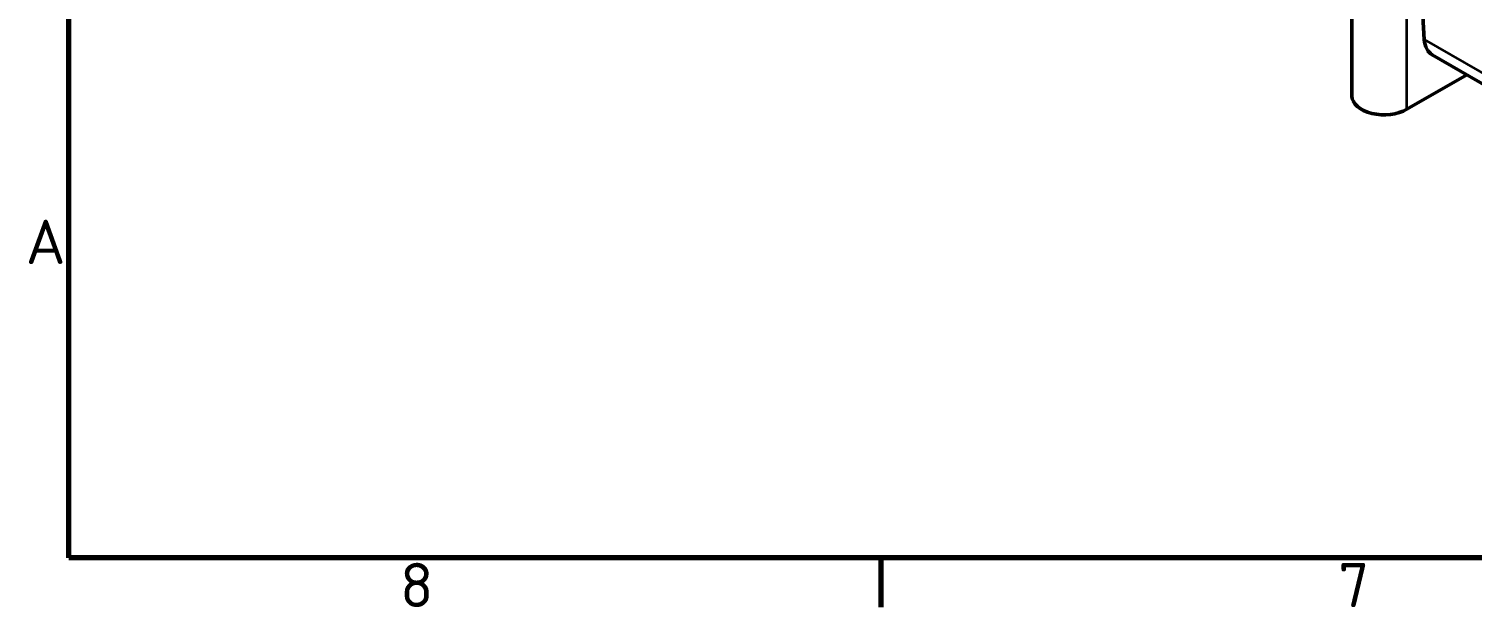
# Model space of a CAD drawing. Header units: millimetres. Extents: x 0 to 1485, y 0 to 1050.
# Drawn here: x 17.1 to 302.6, y 15.3 to 129.7 of the extents above; entities that cross this region are included whole.
import ezdxf

# ---------------------------------------------------------------- set-up
doc = ezdxf.new("R2010")
doc.units = ezdxf.units.MM
doc.header["$LTSCALE"] = 2.5
for name, color, linetype, lineweight in [('Rahmen (ISO)', 7, 'Continuous', 70), ('Sichtbar (ISO)', 7, 'Continuous', 50), ('Sichtbar schmal (ISO)', 7, 'Continuous', 35)]:
    doc.layers.add(name, color=color, linetype=linetype, lineweight=lineweight)
doc.styles.add('Notiztext (DIN)', font='isocpeur.ttf')

# ---------------------------------------------------------------- blocks, each defined once
blk = doc.blocks.new('Ränder Standardrahmen')
at = {"layer": 'Rahmen (ISO)'}
blk.add_line((74.25, 10), (74.25, 6.1), dxfattribs=at)
at = {"layer": 'Rahmen (ISO)', "flags": 128}
blk.add_lwpolyline([(10, 10), (10, 410), (584, 410), (584, 10), (10, 10)], dxfattribs=at)
at = {"layer": 'Rahmen (ISO)', "char_height": 3.5, "attachment_point": 7, "style": 'Notiztext (DIN)'}
for s, insert in [('A', (6.58, 33.25)), ('8', (36.2, 6.1)), ('7', (110.45, 6.1))]:
    blk.add_mtext(s, dxfattribs=dict(at, insert=insert))

msp = doc.modelspace()

# ---------------------------------------------------------------- linework, layer by layer
at = {"layer": 'Sichtbar (ISO)'}
for p, q in [((278.82, 116.339), (278.82, 145.127)), ((292.545, 136.998), (293.139, 127.541)), ((294.679, 124.527), (312.407, 114.292)), ((301.536, 120.569), (289.702, 113.737))]:
    msp.add_line(p, q, dxfattribs=at)
for centre, major_axis, start_param, end_param in [((298.429, 131.023), (-3.75, -6.495), 5.5676003, 6.2831853), ((285.195, 116.339), (-6.375, 0), 0, 2.3561945)]:
    msp.add_ellipse(centre, major_axis=major_axis, ratio=0.5773503, start_param=start_param, end_param=end_param, dxfattribs=at)
at = {"layer": 'Sichtbar schmal (ISO)'}
for p, q in [((289.702, 113.737), (289.702, 138.844)), ((293.139, 127.541), (312.407, 116.416))]:
    msp.add_line(p, q, dxfattribs=at)

# ---------------------------------------------------------------- block references
at = {"xscale": 2.5, "yscale": 2.5, "zscale": 2.5}
msp.add_blockref('Ränder Standardrahmen', (0, 0), dxfattribs=at)

doc.saveas('drawing.dxf')
